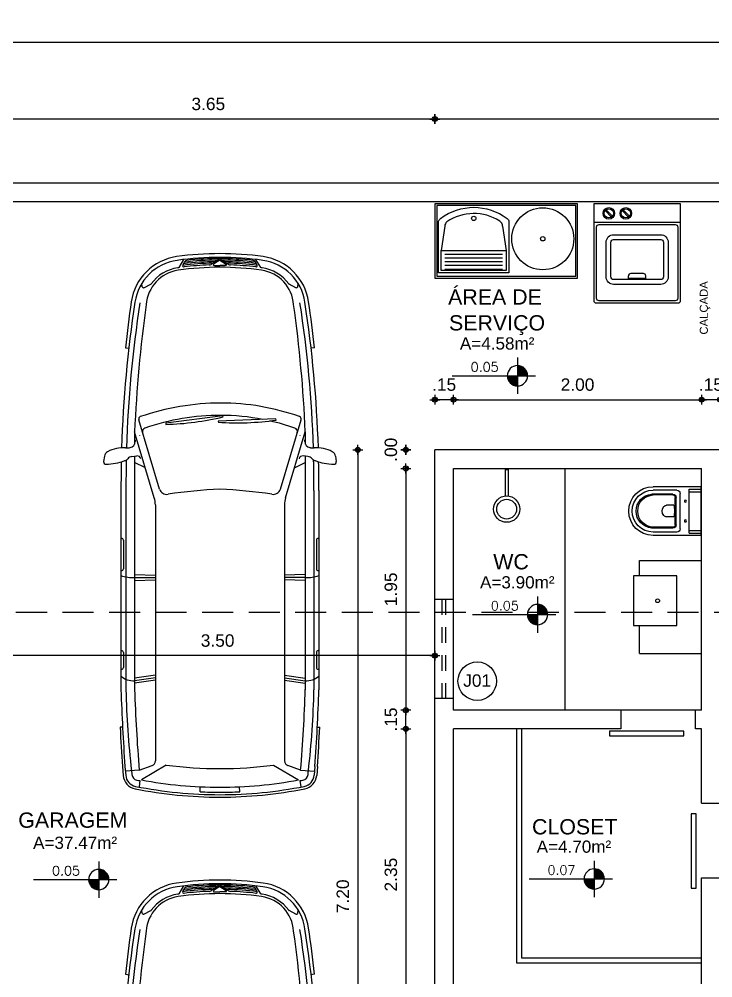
# Model space of a CAD drawing. Header units: millimetres. Extents: x 2426 to 2585, y 1215 to 1309.
# Drawn here: x 2432.3 to 2437.89, y 1278.56 to 1286.29 of the extents above; entities that cross this region are included whole.
import ezdxf

# ---------------------------------------------------------------- set-up
doc = ezdxf.new("R2010")
doc.units = ezdxf.units.MM
doc.linetypes.add('HIDDEN', pattern=[0.375, 0.25, -0.125])
doc.linetypes.add('HIDDEN2', pattern=[0.1875, 0.125, -0.0625])
for name, color, linetype in [('01', 1, 'Continuous'), ('02', 2, 'Continuous'), ('A-PEN-B', 5, 'Continuous'), ('A-PEN-C', 4, 'Continuous'), ('A-PEN-G', 3, 'Continuous'), ('A-PEN-M', 6, 'Continuous'), ('BANHO_COZINHA', 7, 'Continuous'), ('MOVEIS', 7, 'Continuous'), ('TEXTO2', 3, 'Continuous'), ('TXT_0', 7, 'Continuous')]:
    doc.layers.add(name, color=color, linetype=linetype)
doc.styles.add('ADITIVOCAD', font='ROMANS.shx')
doc.styles.add('CARIMBO_DADOS', font='arial.ttf', dxfattribs={"height": 0.1})
doc.styles.add('SANSSERIF', font='sas_____.pfb', dxfattribs={"height": 1})
doc.dimstyles.new('COTAS_EXTERNAS', dxfattribs={"dimtxt": 0.1, "dimasz": 0.01, "dimexe": 0, "dimexo": 0, "dimgap": 0.07, "dimtad": 1, "dimzin": 5, "dimdsep": 46, "dimtxsty": 'CARIMBO_DADOS', "dimblk1": 'CIRCULOS', "dimblk2": 'CIRCULOS', "dimsah": 1, "dimcen": 0, "dimse1": 1, "dimse2": 1, "dimclrd": 8, "dimclre": 8, "dimclrt": 230, "dimadec": 0, "dimazin": 0, "dimtfac": 100, "dimtix": 1, "dimtmove": 2, "dimatfit": 3, "dimldrblk": 'CIRCULOS', "dimfxl": 0, "dimtolj": 1, "dimtzin": 5, "dimarcsym": 0})

# ---------------------------------------------------------------- blocks, each defined once
blk = doc.blocks.new('Bacia02')
at = {"layer": '01'}
for p, q in [((-0.147, -0.093), (-0.147, 0)), ((0.147, -0.093), (0.147, 0)), ((-0.159, -0.1861), (-0.159, -0.365)), ((-0.134, -0.1611), (0.134, -0.1611)), ((-0.1285, -0.2161), (-0.1285, -0.3763)), ((-0.1225, -0.2161), (-0.1225, -0.365)), ((-0.1035, -0.1911), (0.1035, -0.1911)), ((-0.1035, -0.1971), (0.1035, -0.1971)), ((-0.044, -0.2082), (-0.044, -0.2629)), ((0.044, -0.2082), (0.044, -0.2629)), ((0.1225, -0.2161), (0.1225, -0.365)), ((0.1285, -0.2161), (0.1285, -0.3763)), ((0.159, -0.1861), (0.159, -0.365)), ((0.0441, -0.2475), (0.0428, -0.2475))]:
    blk.add_line(p, q, dxfattribs=at)
for centre in [(-0.075, -0.121), (0.075, -0.121)]:
    blk.add_circle(centre, 0.0075, dxfattribs=at)
for centre, radius, start, end in [((-0.134, -0.1861), 0.025, 90, 180), ((-0.1035, -0.2161), 0.025, 90, 180), ((-0.1035, -0.2161), 0.019, 90, 180), ((0.0061, -0.4472), 0.2442, 91.42642, 101.83306), ((-0.0061, -0.4472), 0.2442, 78.16694, 88.57358), ((0.1035, -0.2161), 0.025, 0, 90), ((0.1035, -0.2161), 0.019, 0, 90), ((0.134, -0.1861), 0.025, 0, 90), ((-0.017, -0.2629), 0.027, 180, 229.16778), ((0, -0.2433), 0.053, 229.16778, 310.83222), ((0.017, -0.2629), 0.027, 310.83222, 0), ((0, -0.365), 0.159, 180, 0), ((0, -0.365), 0.129, 185.04624, 354.95376), ((0, -0.3594), 0.1226, 182.60055, 357.39945)]:
    blk.add_arc(centre, radius, start, end, dxfattribs=at)
at = {"layer": '02'}
for p, q in [((-0.185, 0), (0.185, 0)), ((-0.185, 0), (-0.185, -0.365)), ((-0.1662, -0.093), (-0.1662, 0)), ((0.1662, -0.093), (0.1662, 0)), ((0.185, 0), (0.185, -0.365)), ((-0.1662, -0.093), (0.1662, -0.093))]:
    blk.add_line(p, q, dxfattribs=at)
blk.add_arc((0, -0.365), 0.185, 180, 0, dxfattribs=at)
blk = doc.blocks.new('Astra3')
for p, q in [((-0.2675, 0.9303), (-0.2245, 0.9372)), ((0.0086, 0.7974), (1.6168, 0.7974)), ((1.9177, 0.7846), (1.9187, 0.8046)), ((2.2357, 0.7855), (2.307, 0.7795)), ((-1.1401, 0.762), (-1.1366, 0.7287)), ((-0.3356, 0.7305), (-0.3373, 0.7226)), ((-0.2647, 0.7092), (-0.2691, 0.6699)), ((2.234, 0.7656), (2.3054, 0.7595)), ((2.2643, 0.6503), (2.2738, 0.7622)), ((-1.6337, 0.6267), (-1.66, 0.6292)), ((-0.002, 0.4872), (-0.5612, 0.6541)), ((-0.4642, 0.6877), (-0.3648, 0.6877)), ((0.0683, 0.5289), (-0.4642, 0.6877)), ((-0.2672, 0.6874), (1.6168, 0.6874)), ((-0.1734, 0.601), (-0.2174, 0.6877)), ((0.6873, 0.6877), (0.6921, 0.5205)), ((0.7114, 0.6877), (0.7114, 0.5205)), ((0.7355, 0.6877), (0.7307, 0.5205)), ((1.4986, 0.5205), (1.5232, 0.6877)), ((1.5188, 0.5205), (1.5434, 0.6877)), ((1.5391, 0.5205), (1.5636, 0.6877)), ((2.2233, 0.4321), (2.3428, 0.6333)), ((2.2643, 0.6503), (2.228, 0.5472)), ((2.3489, 0.6444), (2.3982, 0.6507)), ((-1.6256, 0.6123), (-1.653, 0.5574)), ((0.1255, 0.5205), (2.1903, 0.5205)), ((-1.7876, 0.3286), (-1.853, 0.2901)), ((-1.7876, -0.3286), (-1.853, -0.2901)), ((2.2233, -0.4321), (2.3428, -0.6333)), ((-0.002, -0.4872), (-0.5612, -0.6541)), ((0.0683, -0.5289), (-0.4642, -0.6877)), ((0.1255, -0.5205), (2.1903, -0.5205)), ((0.6873, -0.6877), (0.6921, -0.5205)), ((0.7114, -0.6877), (0.7114, -0.5205)), ((0.7355, -0.6877), (0.7307, -0.5205)), ((1.4986, -0.5205), (1.5232, -0.6877)), ((1.5188, -0.5205), (1.5434, -0.6877)), ((1.5391, -0.5205), (1.5636, -0.6877)), ((-1.6256, -0.6123), (-1.653, -0.5574)), ((-0.1734, -0.601), (-0.2174, -0.6877)), ((2.2643, -0.6503), (2.228, -0.5472)), ((-1.6337, -0.6267), (-1.66, -0.6292)), ((-0.4642, -0.6877), (-0.3648, -0.6877)), ((-0.2647, -0.7092), (-0.2691, -0.6699)), ((-0.2672, -0.6874), (1.6168, -0.6874)), ((2.2643, -0.6503), (2.2738, -0.7622)), ((2.3489, -0.6444), (2.3982, -0.6507)), ((-1.1401, -0.762), (-1.1366, -0.7287)), ((-0.3356, -0.7305), (-0.3373, -0.7226)), ((2.234, -0.7656), (2.3054, -0.7595)), ((0.0086, -0.7974), (1.6168, -0.7974)), ((1.9177, -0.7846), (1.9187, -0.8046)), ((2.2357, -0.7855), (2.307, -0.7795)), ((-0.2675, -0.9303), (-0.2245, -0.9372))]:
    blk.add_line(p, q)
at = {"color": 9}
for p, q in [((0.3962, 0.7924), (0.3962, 0.7974)), ((0.4112, 0.7774), (0.6401, 0.7774)), ((0.6551, 0.7924), (0.6551, 0.7974)), ((1.3006, 0.7924), (1.3006, 0.7974)), ((1.3156, 0.7774), (1.4356, 0.7774)), ((1.4506, 0.7924), (1.4506, 0.7974)), ((0.0086, 0.7574), (1.6168, 0.7574)), ((-0.5575, 0.452), (-0.567, 0.4516)), ((-0.567, 0.4516), (-0.5505, -0.0132)), ((-1.8076, 0.2994), (-1.8357, 0.2828)), ((2.4383, 0.1605), (2.3983, 0.1587)), ((-1.8601, 0.0003), (-1.8136, 0.0706)), ((-1.8481, 0.0003), (-1.8144, 0.0512)), ((-1.8052, 0.0485), (-1.8052, 0.0003)), ((-0.5838, 0.0256), (-0.5932, 0.0244)), ((-0.5932, 0.0244), (-0.5326, -0.4368)), ((-1.8601, -0.0003), (-1.8136, -0.0706)), ((-1.8481, -0.0003), (-1.8144, -0.0512)), ((-1.8052, -0.0485), (-1.8052, -0.0003)), ((-0.5505, -0.0132), (-0.541, -0.0129)), ((2.4383, -0.1605), (2.3983, -0.1587)), ((-1.8076, -0.2994), (-1.8357, -0.2828)), ((-0.5326, -0.4368), (-0.5232, -0.4355)), ((0.0086, -0.7574), (1.6168, -0.7574)), ((0.3962, -0.7924), (0.3962, -0.7974)), ((0.4112, -0.7774), (0.6401, -0.7774)), ((0.6551, -0.7924), (0.6551, -0.7974)), ((1.3006, -0.7924), (1.3006, -0.7974)), ((1.3156, -0.7774), (1.4356, -0.7774)), ((1.4506, -0.7924), (1.4506, -0.7974))]:
    blk.add_line(p, q, dxfattribs=at)
for centre, radius, start, end in [((-0.2595, 0.8809), 0.05, 99.21009, 151.22655), ((-0.2213, 0.9175), 0.02, 357.69126, 99.21009), ((-0.0795, 0.7821), 0.2554, 151.22655, 184.99416), ((-0.6929, 0.9365), 0.4919, 339.87798, 357.69126), ((-0.0361, -8.8626), 9.66, 91.77073, 98.76148), ((0.0086, -12.0032), 12.8006, 90, 91.03052), ((0.4079, 0.699), 0.3037, 357.88131, 18.9108), ((1.3885, 0.6959), 0.1552, 356.98734, 40.85519), ((1.0184, -16.8359), 17.6434, 86.04929, 88.05621), ((1.0184, -16.8359), 17.6634, 86.04929, 87.0782), ((2.2969, 0.6599), 0.12, 11.2743, 85.13304), ((-1.4498, 0.2889), 0.43, 98.29586, 171.96936), ((0.0467, -9.9744), 10.8018, 96.3074, 98.29586), ((-0.3862, 0.7329), 0.05, 271.6727, 348.10834), ((-0.4335, 0.7511), 0.1, 348.10834, 4.99416), ((-0.215, 0.7036), 0.05, 128.17268, 173.57994), ((-0.2713, 0.7753), 0.0411, 308.17268, 348.7801), ((0.3618, -20.9112), 21.7077, 84.87879, 84.95798), ((2.2952, 0.66), 0.05, 10.53829, 85.13304), ((2.2969, 0.6599), 0.1, 11.2743, 85.13304), ((-1.4498, 0.2889), 0.4, 98.29586, 171.96936), ((-1.6346, 0.6168), 0.01, 333.52505, 84.65772), ((1.1984, 0.0059), 1.8941, 160.39008, 180.01379), ((-0.5669, 0.6349), 0.02, 73.38811, 160.39008), ((-0.4647, 0.594), 0.03, 73.38811, 160.5282), ((0.2453, -20.8925), 21.5846, 91.6727, 91.71269), ((-0.2393, 0.6665), 0.03, 173.57994, 258.01363), ((1.2507, -11.3934), 12.0862, 85.18943, 88.27989), ((-1.0133, 0), 3.4153, 0, 10.68669), ((-1.0133, 0.0445), 3.4153, 10.11523, 10.53829), ((-1.0133, 0), 3.4753, 0, 11.2743), ((-1.0133, 0), 3.4953, 0, 11.2743), ((-1.4693, 0.2939), 0.32, 125.71071, 171.90629), ((-1.6619, 0.5619), 0.01, 305.71071, 333.52505), ((1.1984, 0.0059), 1.7941, 160.5282, 167.22), ((2.1903, 0.5605), 0.04, 270, 340.59914), ((-0.0192, 0.4297), 0.06, 348.90491, 73.38811), ((0.1255, 0.7205), 0.2, 253.38811, 270), ((3.6428, -0.1351), 3.6453, 171.27025, 177.87638), ((-1.0133, 0), 3.2653, 0, 7.60432), ((0.5952, 0.0003), 2.4953, 171.96936, 180.0078), ((0.5952, 0.0003), 2.4653, 171.96936, 180.0078), ((0.5952, 0.0003), 2.4053, 171.90629, 172.15702), ((1.1984, 0.0059), 1.7941, 169.09502, 180.01379), ((0.5952, -0.0003), 2.4953, 179.9922, 188.03064), ((0.5952, -0.0003), 2.4653, 179.9922, 188.03064), ((1.3384, 0.0179), 2.0341, 180.32469, 198.9193), ((1.1997, -0.0056), 1.7953, 179.63164, 199.4683), ((-1.0133, 0), 3.2653, 352.39568, 0), ((-1.0133, 0), 3.4153, 349.31331, 0), ((-1.0133, 0), 3.4753, 348.7257, 0), ((-1.0133, 0), 3.4953, 348.7257, 0), ((3.6428, 0.1351), 3.6453, 182.12362, 188.72975), ((-1.4498, -0.2889), 0.43, 188.03064, 261.70414), ((-1.4498, -0.2889), 0.4, 188.03064, 261.70414), ((0.5952, -0.0003), 2.4053, 187.84298, 188.09371), ((-1.4693, -0.2939), 0.32, 188.09371, 234.28929), ((-0.0192, -0.4297), 0.06, 286.61189, 11.09509), ((0.1255, -0.7205), 0.2, 90, 106.61189), ((2.1903, -0.5605), 0.04, 19.40086, 90), ((-1.6619, -0.5619), 0.01, 26.47495, 54.28929), ((-1.6346, -0.6168), 0.01, 275.34228, 26.47495), ((-0.4647, -0.594), 0.03, 199.4718, 286.61189), ((-0.0361, 8.8626), 9.66, 261.23852, 268.22927), ((-0.5669, -0.6349), 0.02, 199.60992, 286.61189), ((0.2453, 20.8925), 21.5846, 268.28731, 268.3273), ((-0.3862, -0.7329), 0.05, 11.89166, 88.3273), ((-0.2393, -0.6665), 0.03, 101.98637, 186.42006), ((0.4079, -0.699), 0.3037, 341.0892, 2.11869), ((1.3885, -0.6959), 0.1552, 319.14481, 3.01266), ((1.2507, 11.3934), 12.0862, 271.72011, 274.81057), ((2.2952, -0.66), 0.05, 274.86696, 349.46171), ((2.2969, -0.6599), 0.1, 274.86696, 348.7257), ((2.2969, -0.6599), 0.12, 274.86696, 348.7257), ((-1.0133, -0.0445), 3.4153, 349.46171, 349.88477), ((0.0467, 9.9744), 10.8018, 261.70414, 263.6926), ((-0.4335, -0.7511), 0.1, 355.00584, 11.89166), ((-0.0795, -0.7821), 0.2554, 175.00584, 208.77345), ((-0.215, -0.7036), 0.05, 186.42006, 231.82732), ((-0.2713, -0.7753), 0.0411, 11.2199, 51.82732), ((-0.6929, -0.9365), 0.4919, 2.30874, 20.12202), ((1.0184, 16.8359), 17.6434, 271.94379, 273.95071), ((0.3618, 20.9112), 21.7077, 275.04202, 275.12121), ((0.0086, 12.0032), 12.8006, 268.96948, 270), ((1.0184, 16.8359), 17.6634, 272.9218, 273.95071), ((-0.2595, -0.8809), 0.05, 208.77345, 260.78991), ((-0.2213, -0.9175), 0.02, 260.78991, 2.30874)]:
    blk.add_arc(centre, radius, start, end)
for centre, radius, start, end in [((0.4112, 0.7924), 0.015, 180, 270), ((0.6401, 0.7924), 0.015, 270, 0), ((1.3156, 0.7924), 0.015, 180, 270), ((1.4356, 0.7924), 0.015, 270, 0), ((-0.0361, -8.8633), 9.6207, 91.77157, 98.76564), ((0.0086, -12.0032), 12.7606, 90, 91.09598), ((1.4821, -5.9736), 6.7323, 83.28249, 88.8635), ((-0.0093, -9.8528), 10.5504, 92.47101, 98.0602), ((0.1756, -23.3786), 24.0336, 91.44683, 91.45029), ((-1.4693, 0.2939), 0.3, 93.68937, 171.90629), ((-2.7888, 0.1401), 2.253, 356.10764, 7.9577), ((0.5952, 0.0003), 2.3853, 171.90629, 180.0078), ((0.5952, 0.0003), 2.4553, 173.74716, 180.00001), ((0.5952, 0.0003), 2.4433, 173.30066, 179.57266), ((-1.8256, 0.2656), 0.02, 120.47664, 173.74716), ((0.5952, 0.0003), 2.4313, 173.0859, 179.13608), ((0.5952, 0.0003), 2.4193, 172.87714, 178.68983), ((0.5952, 0.0003), 2.4053, 173.09438, 177.95563), ((-1.8026, 0.2907), 0.01, 353.09438, 120.47664), ((-1.0133, 0), 3.4553, 0, 2.66282), ((-1.8385, 0.0872), 0.03, 326.35995, 357.95563), ((-1.8102, 0.0485), 0.005, 0, 146.48631), ((-2.7753, -0.4969), 2.253, 1.55981, 13.40987), ((-1.0133, 0), 3.4553, 357.33718, 0), ((0.5952, -0.0003), 2.4553, 179.99999, 186.25284), ((0.5952, -0.0003), 2.4433, 180.42734, 186.69934), ((0.5952, -0.0003), 2.4313, 180.86392, 186.9141), ((0.5952, -0.0003), 2.4193, 181.31017, 187.12286), ((-1.8102, -0.0485), 0.005, 213.51369, 0), ((-1.8385, -0.0872), 0.03, 2.04437, 33.64005), ((0.5952, -0.0003), 2.3853, 179.9922, 188.09371), ((0.5952, -0.0003), 2.4053, 182.04437, 186.90562), ((-1.8256, -0.2656), 0.02, 186.25284, 239.52336), ((-1.8026, -0.2907), 0.01, 239.52336, 6.90562), ((-1.4693, -0.2939), 0.3, 188.09371, 266.31063), ((-0.0093, 9.8528), 10.5504, 261.9398, 267.52899), ((-0.0361, 8.8633), 9.6207, 261.23436, 268.22843), ((0.1756, 23.3786), 24.0336, 268.54971, 268.55317), ((0.0086, 12.0032), 12.7606, 268.90402, 270), ((1.4821, 5.9736), 6.7323, 271.1365, 276.71751), ((0.4112, -0.7924), 0.015, 90, 180), ((0.6401, -0.7924), 0.015, 0, 90), ((1.3156, -0.7924), 0.015, 90, 180), ((1.4356, -0.7924), 0.015, 0, 90)]:
    blk.add_arc(centre, radius, start, end, dxfattribs=at)
blk = doc.blocks.new('CIRCULOS')
at = {"layer": 'A-PEN-M'}
for p, q in [((-4, 0), (4, 0)), ((0, 4), (0, -4))]:
    blk.add_line(p, q, dxfattribs=at)
for radius in [2, 1]:
    blk.add_circle((0, 0), radius, dxfattribs=at)
blk = doc.blocks.new('*D148')
at = {"layer": 'A-PEN-B', "color": 8, "lineweight": -2, "transparency": 16777216}
blk.add_line((2435.8116, 1283.2239), (2437.7916, 1283.2239), dxfattribs=at)
at = {"layer": 'Defpoints', "color": 0, "transparency": 16777216}
for p in [(2437.8016, 1283.2239), (2435.8016, 1282.656), (2437.8016, 1282.656)]:
    blk.add_point(p, dxfattribs=at)
at = {"layer": 'A-PEN-B', "color": 8, "lineweight": -2, "transparency": 16777216, "xscale": 0.01, "yscale": 0.01, "zscale": 0.01, "rotation": 180}
blk.add_blockref('CIRCULOS', (2435.8016, 1283.2239), dxfattribs=at)
at = {"layer": 'A-PEN-B', "color": 8, "lineweight": -2, "transparency": 16777216, "xscale": 0.01, "yscale": 0.01, "zscale": 0.01}
blk.add_blockref('CIRCULOS', (2437.8016, 1283.2239), dxfattribs=at)
at = {"layer": 'A-PEN-B', "color": 230, "transparency": 16777216, "insert": (2436.8016, 1283.345), "char_height": 0.1, "attachment_point": 5, "style": 'CARIMBO_DADOS'}
blk.add_mtext('\\A1;2.00', dxfattribs=at)
blk = doc.blocks.new('*D149')
at = {"layer": 'A-PEN-B', "color": 8, "lineweight": -2, "transparency": 16777216}
blk.add_line((2435.4191, 1282.66), (2435.4191, 1280.73), dxfattribs=at)
at = {"layer": 'Defpoints', "color": 0, "transparency": 16777216}
for p in [(2435.8016, 1282.67), (2435.4191, 1280.72), (2435.8016, 1280.72)]:
    blk.add_point(p, dxfattribs=at)
at = {"layer": 'A-PEN-B', "color": 8, "lineweight": -2, "transparency": 16777216, "xscale": 0.01, "yscale": 0.01, "zscale": 0.01}
for p, rotation in [((2435.4191, 1282.67), 90), ((2435.4191, 1280.72), 270)]:
    blk.add_blockref('CIRCULOS', p, dxfattribs=dict(at, rotation=rotation))
at = {"layer": 'A-PEN-B', "color": 230, "transparency": 16777216, "insert": (2435.298, 1281.695), "char_height": 0.1, "attachment_point": 5, "rotation": 90, "style": 'CARIMBO_DADOS'}
blk.add_mtext('\\A1;1.95', dxfattribs=at)
blk = doc.blocks.new('*D235')
at = {"layer": 'A-PEN-B', "color": 8, "lineweight": -2, "transparency": 16777216}
blk.add_line((2435.4189, 1280.56), (2435.4189, 1278.23), dxfattribs=at)
at = {"layer": 'Defpoints', "color": 0, "transparency": 16777216}
for p in [(2437.7516, 1280.57), (2435.4189, 1278.22), (2435.8016, 1278.22)]:
    blk.add_point(p, dxfattribs=at)
at = {"layer": 'A-PEN-B', "color": 8, "lineweight": -2, "transparency": 16777216, "xscale": 0.01, "yscale": 0.01, "zscale": 0.01}
for p, rotation in [((2435.4189, 1280.57), 90), ((2435.4189, 1278.22), 270)]:
    blk.add_blockref('CIRCULOS', p, dxfattribs=dict(at, rotation=rotation))
at = {"layer": 'A-PEN-B', "color": 230, "transparency": 16777216, "insert": (2435.2979, 1279.395), "char_height": 0.1, "attachment_point": 5, "rotation": 90, "style": 'CARIMBO_DADOS'}
blk.add_mtext('\\A1;2.35', dxfattribs=at)
blk = doc.blocks.new('*D236')
at = {"layer": 'A-PEN-B', "color": 8, "lineweight": -2, "transparency": 16777216}
blk.add_line((2438.2272, 1282.66), (2438.2272, 1279.38), dxfattribs=at)
at = {"layer": 'Defpoints', "color": 0, "transparency": 16777216}
for p in [(2437.9516, 1282.67), (2437.8016, 1279.37), (2438.2272, 1279.37)]:
    blk.add_point(p, dxfattribs=at)
at = {"layer": 'A-PEN-B', "color": 8, "lineweight": -2, "transparency": 16777216, "xscale": 0.01, "yscale": 0.01, "zscale": 0.01}
for p, rotation in [((2438.2272, 1282.67), 90), ((2438.2272, 1279.37), 270)]:
    blk.add_blockref('CIRCULOS', p, dxfattribs=dict(at, rotation=rotation))
at = {"layer": 'A-PEN-B', "color": 230, "transparency": 16777216, "insert": (2438.1061, 1281.02), "char_height": 0.1, "attachment_point": 5, "rotation": 90, "style": 'CARIMBO_DADOS'}
blk.add_mtext('\\A1;3.30', dxfattribs=at)
blk = doc.blocks.new('*D240')
at = {"layer": 'A-PEN-B', "color": 8, "lineweight": -2, "transparency": 16777216}
blk.add_line((2461.9916, 1286.1051), (2432.0116, 1286.1051), dxfattribs=at)
at = {"layer": 'Defpoints', "color": 0, "transparency": 16777216}
for p in [(2432.0016, 1286.1051), (2432.0016, 1284.97), (2462.0016, 1284.97)]:
    blk.add_point(p, dxfattribs=at)
at = {"layer": 'A-PEN-B', "color": 8, "lineweight": -2, "transparency": 16777216, "xscale": 0.01, "yscale": 0.01, "zscale": 0.01, "rotation": 180}
blk.add_blockref('CIRCULOS', (2432.0016, 1286.1051), dxfattribs=at)
at = {"layer": 'A-PEN-B', "color": 8, "lineweight": -2, "transparency": 16777216, "xscale": 0.01, "yscale": 0.01, "zscale": 0.01}
blk.add_blockref('CIRCULOS', (2462.0016, 1286.1051), dxfattribs=at)
at = {"layer": 'A-PEN-B', "color": 230, "transparency": 16777216, "insert": (2447.0016, 1286.2262), "char_height": 0.1, "attachment_point": 5, "style": 'CARIMBO_DADOS'}
blk.add_mtext('\\A1;30.00', dxfattribs=at)
blk = doc.blocks.new('*D242')
at = {"layer": 'A-PEN-B', "color": 8, "lineweight": -2, "transparency": 16777216}
blk.add_line((2435.6416, 1281.1604), (2432.1616, 1281.1604), dxfattribs=at)
at = {"layer": 'Defpoints', "color": 0, "transparency": 16777216}
for p in [(2432.1516, 1281.1604), (2432.1516, 1280.8062), (2435.6516, 1280.8062)]:
    blk.add_point(p, dxfattribs=at)
at = {"layer": 'A-PEN-B', "color": 8, "lineweight": -2, "transparency": 16777216, "xscale": 0.01, "yscale": 0.01, "zscale": 0.01, "rotation": 180}
blk.add_blockref('CIRCULOS', (2432.1516, 1281.1604), dxfattribs=at)
at = {"layer": 'A-PEN-B', "color": 8, "lineweight": -2, "transparency": 16777216, "xscale": 0.01, "yscale": 0.01, "zscale": 0.01}
blk.add_blockref('CIRCULOS', (2435.6516, 1281.1604), dxfattribs=at)
at = {"layer": 'A-PEN-B', "color": 230, "transparency": 16777216, "insert": (2433.9016, 1281.2815), "char_height": 0.1, "attachment_point": 5, "style": 'CARIMBO_DADOS'}
blk.add_mtext('\\A1;3.50', dxfattribs=at)
blk = doc.blocks.new('Chuveiro02')
at = {"layer": '01'}
for p, q in [((-0.0125, 0), (0.0125, 0)), ((-0.0125, 0), (-0.0125, -0.2008)), ((0.0125, 0), (0.0125, -0.2008))]:
    blk.add_line(p, q, dxfattribs=at)
for radius in [0.1, 0.075]:
    blk.add_circle((0, -0.3), radius, dxfattribs=at)
blk = doc.blocks.new('TANQUE2')
at = {"layer": 'BANHO_COZINHA'}
for p, q in [((-0.4942, -0.1816), (-0.5242, -0.3766)), ((-0.0288, -0.1816), (0.0012, -0.3766)), ((-0.5242, -0.3766), (0.0012, -0.3766)), ((-0.4929, -0.4066), (-0.0288, -0.4066)), ((-0.4929, -0.4366), (-0.0288, -0.4366)), ((-0.4929, -0.4666), (-0.0288, -0.4666)), ((-0.4929, -0.4966), (-0.0288, -0.4966)), ((-0.4929, -0.5266), (-0.0288, -0.5266))]:
    blk.add_line(p, q, dxfattribs=at)
for points in [[(-0.575, -0.6), (0.575, -0.6), (0.575, 0), (-0.575, 0)], [(0.56, -0.015), (-0.56, -0.015), (-0.56, -0.585), (0.56, -0.585)]]:
    blk.add_lwpolyline(points, close=True, dxfattribs=at)
blk.add_lwpolyline([(-0.5442, -0.1411, -0.153737), (-0.5291, -0.1198, -0.338906), (0.0073, -0.1198, -0.256007), (0.0212, -0.1451), (0.0212, -0.5571), (-0.5442, -0.5571)], format="xyb", close=True, dxfattribs=at)
blk.add_lwpolyline([(0.0012, -0.3766), (0.0012, -0.5371), (-0.5242, -0.5371), (-0.5242, -0.3766, -0.125189)], format="xyb", dxfattribs=at)
for centre, radius in [((0.295, -0.2826), 0.25), ((-0.2609, -0.1183), 0.0177), ((0.295, -0.2826), 0.0177)]:
    blk.add_circle(centre, radius, dxfattribs=at)
for centre, radius, start, end in [((-0.4442, -0.1816), 0.05, 132.73834, 180), ((-0.2609, -0.4701), 0.3911, 57.74582, 123.74994), ((-0.0788, -0.1816), 0.05, 0, 57.74582)]:
    blk.add_arc(centre, radius, start, end, dxfattribs=at)
blk = doc.blocks.new('MAQ_LAV')
at = {"layer": 'MOVEIS'}
for p, q in [((0.7, 0), (0, 0)), ((0, 0), (0, -0.78)), ((0.7, -0.78), (0.7, 0)), ((0.1441, -0.107), (0.0923, -0.0552)), ((0.1512, -0.1), (0.0994, -0.0481)), ((0.2813, -0.107), (0.2294, -0.0552)), ((0.2884, -0.1), (0.2365, -0.0481)), ((0.7, -0.15), (0, -0.15)), ((0.02, -0.19), (0.02, -0.76)), ((0.66, -0.17), (0.04, -0.17)), ((0.68, -0.76), (0.68, -0.19)), ((0.28, -0.6026), (0.28, -0.5826)), ((0.42, -0.6026), (0.28, -0.6026)), ((0.4, -0.5626), (0.3, -0.5626)), ((0.42, -0.6026), (0.42, -0.5826)), ((0.02, -0.8), (0.68, -0.8)), ((0.04, -0.78), (0.66, -0.78))]:
    blk.add_line(p, q, dxfattribs=at)
for points in [[(0.16, -0.65, -0.414214), (0.1, -0.59), (0.1, -0.31, -0.414214), (0.16, -0.25), (0.54, -0.25, -0.414214), (0.6, -0.31), (0.6, -0.59, -0.414214), (0.54, -0.65)], [(0.16, -0.6115, -0.414214), (0.1385, -0.59), (0.1385, -0.31, -0.414214), (0.16, -0.2885), (0.54, -0.2885, -0.414214), (0.5615, -0.31), (0.5615, -0.59, -0.414214), (0.54, -0.6115)]]:
    blk.add_lwpolyline(points, format="xyb", close=True, dxfattribs=at)
for centre, radius in [((0.1217, -0.0776), 0.0468), ((0.1217, -0.0776), 0.037), ((0.2589, -0.0776), 0.0468), ((0.2589, -0.0776), 0.037)]:
    blk.add_circle(centre, radius, dxfattribs=at)
for centre, start, end in [((0.04, -0.19), 90, 180), ((0.66, -0.19), 0, 90), ((0.3, -0.5826), 90, 180), ((0.4, -0.5826), 360, 90), ((0.04, -0.76), 180, 270), ((0.66, -0.76), 270, 0), ((0.02, -0.78), 180, 270), ((0.68, -0.78), 270, 0)]:
    blk.add_arc(centre, 0.02, start, end, dxfattribs=at)
blk = doc.blocks.new('*D263')
at = {"layer": 'A-PEN-M', "color": 8, "lineweight": -2, "ltscale": 0.25, "transparency": 16777216}
blk.add_line((2452.4916, 1285.4868), (2435.6616, 1285.4868), dxfattribs=at)
at = {"layer": 'Defpoints', "color": 0, "ltscale": 0.25, "transparency": 16777216}
for p in [(2435.6516, 1285.4868), (2435.6516, 1282.82), (2452.5016, 1282.82)]:
    blk.add_point(p, dxfattribs=at)
at = {"layer": 'A-PEN-M', "color": 8, "lineweight": -2, "ltscale": 0.25, "transparency": 16777216, "xscale": 0.01, "yscale": 0.01, "zscale": 0.01, "rotation": 180}
blk.add_blockref('CIRCULOS', (2435.6516, 1285.4868), dxfattribs=at)
at = {"layer": 'A-PEN-M', "color": 8, "lineweight": -2, "ltscale": 0.25, "transparency": 16777216, "xscale": 0.01, "yscale": 0.01, "zscale": 0.01}
blk.add_blockref('CIRCULOS', (2452.5016, 1285.4868), dxfattribs=at)
at = {"layer": 'A-PEN-M', "color": 230, "ltscale": 0.25, "transparency": 16777216, "insert": (2444.0766, 1285.6078), "char_height": 0.1, "attachment_point": 5, "style": 'CARIMBO_DADOS'}
blk.add_mtext('\\A1;16.85', dxfattribs=at)
blk = doc.blocks.new('*D167')
at = {"layer": 'A-PEN-M', "color": 8, "lineweight": -2, "ltscale": 0.25, "transparency": 16777216}
blk.add_line((2435.6416, 1285.4868), (2432.0116, 1285.4868), dxfattribs=at)
at = {"layer": 'Defpoints', "color": 0, "ltscale": 0.25, "transparency": 16777216}
for p in [(2432.0016, 1285.4868), (2432.0016, 1284.97), (2435.6516, 1282.82)]:
    blk.add_point(p, dxfattribs=at)
at = {"layer": 'A-PEN-M', "color": 8, "lineweight": -2, "ltscale": 0.25, "transparency": 16777216, "xscale": 0.01, "yscale": 0.01, "zscale": 0.01, "rotation": 180}
blk.add_blockref('CIRCULOS', (2432.0016, 1285.4868), dxfattribs=at)
at = {"layer": 'A-PEN-M', "color": 8, "lineweight": -2, "ltscale": 0.25, "transparency": 16777216, "xscale": 0.01, "yscale": 0.01, "zscale": 0.01}
blk.add_blockref('CIRCULOS', (2435.6516, 1285.4868), dxfattribs=at)
at = {"layer": 'A-PEN-M', "color": 230, "ltscale": 0.25, "transparency": 16777216, "insert": (2433.8266, 1285.6079), "char_height": 0.1, "attachment_point": 5, "style": 'CARIMBO_DADOS'}
blk.add_mtext('\\A1;3.65', dxfattribs=at)
blk = doc.blocks.new('*D168')
at = {"layer": 'A-PEN-M', "color": 8, "lineweight": -2, "ltscale": 0.25, "transparency": 16777216}
for p, q in [((2437.7916, 1283.2239), (2437.7816, 1283.2239)), ((2437.9516, 1283.2239), (2437.8016, 1283.2239)), ((2437.9616, 1283.2239), (2437.9716, 1283.2239))]:
    blk.add_line(p, q, dxfattribs=at)
at = {"layer": 'Defpoints', "color": 0, "ltscale": 0.25, "transparency": 16777216}
for p in [(2437.8016, 1283.2239), (2437.8016, 1282.656), (2437.9516, 1282.656)]:
    blk.add_point(p, dxfattribs=at)
at = {"layer": 'A-PEN-M', "color": 8, "lineweight": -2, "ltscale": 0.25, "transparency": 16777216, "xscale": 0.01, "yscale": 0.01, "zscale": 0.01}
blk.add_blockref('CIRCULOS', (2437.8016, 1283.2239), dxfattribs=at)
at = {"layer": 'A-PEN-M', "color": 8, "lineweight": -2, "ltscale": 0.25, "transparency": 16777216, "xscale": 0.01, "yscale": 0.01, "zscale": 0.01, "rotation": 180}
blk.add_blockref('CIRCULOS', (2437.9516, 1283.2239), dxfattribs=at)
at = {"layer": 'A-PEN-M', "color": 230, "ltscale": 0.25, "transparency": 16777216, "insert": (2437.8766, 1283.345), "char_height": 0.1, "attachment_point": 5, "style": 'CARIMBO_DADOS'}
blk.add_mtext('\\A1;.15', dxfattribs=at)
blk = doc.blocks.new('Adc_nivelpl')
h = blk.add_hatch()
h.set_pattern_fill('_U', color=256, scale=0.005, angle=45, style=0, double=1)
h.set_pattern_definition([(45, (-5.8772514, -3.5161936), (-0.003535534, 0.003535534), []), (135, (-5.8772514, -3.5161936), (-0.003535534, -0.003535534), [])])
h.paths.add_polyline_path([(0.195, -0.087, 0.414214), (0.087, -0.195), (0.195, -0.195)])
h.paths.add_polyline_path([(0.195, -0.195), (0.195, -0.304, 0.414214), (0.304, -0.195)])
for p, q in [((0.195, 0), (0.195, -0.391)), ((0.896, -0.195), (0, -0.195))]:
    blk.add_line(p, q)
blk.add_circle((0.195, -0.195), 0.109)
at = {"flags": 8}
blk.add_attdef('NIVEL', (0.364, -0.15), '', height=0.1, dxfattribs=at)
blk = doc.blocks.new('*D162')
at = {"layer": 'A-PEN-M', "color": 8, "lineweight": -2, "ltscale": 0.25, "transparency": 16777216}
for p, q in [((2435.6416, 1283.2239), (2435.6316, 1283.2239)), ((2435.8016, 1283.2239), (2435.6516, 1283.2239)), ((2435.8116, 1283.2239), (2435.8216, 1283.2239))]:
    blk.add_line(p, q, dxfattribs=at)
at = {"layer": 'Defpoints', "color": 0, "ltscale": 0.25, "transparency": 16777216}
for p in [(2435.6516, 1283.2239), (2435.6516, 1282.656), (2435.8016, 1282.656)]:
    blk.add_point(p, dxfattribs=at)
at = {"layer": 'A-PEN-M', "color": 8, "lineweight": -2, "ltscale": 0.25, "transparency": 16777216, "xscale": 0.01, "yscale": 0.01, "zscale": 0.01}
blk.add_blockref('CIRCULOS', (2435.6516, 1283.2239), dxfattribs=at)
at = {"layer": 'A-PEN-M', "color": 8, "lineweight": -2, "ltscale": 0.25, "transparency": 16777216, "xscale": 0.01, "yscale": 0.01, "zscale": 0.01, "rotation": 180}
blk.add_blockref('CIRCULOS', (2435.8016, 1283.2239), dxfattribs=at)
at = {"layer": 'A-PEN-M', "color": 230, "ltscale": 0.25, "transparency": 16777216, "insert": (2435.7266, 1283.345), "char_height": 0.1, "attachment_point": 5, "style": 'CARIMBO_DADOS'}
blk.add_mtext('\\A1;.15', dxfattribs=at)
blk = doc.blocks.new('*D251')
at = {"layer": 'A-PEN-M', "color": 8, "linetype": 'HIDDEN2', "lineweight": -2, "ltscale": 0.25, "transparency": 16777216}
for p, q in [((2438.2272, 1279.38), (2438.2272, 1279.39)), ((2438.2272, 1279.22), (2438.2272, 1279.37)), ((2438.2272, 1279.21), (2438.2272, 1279.2))]:
    blk.add_line(p, q, dxfattribs=at)
at = {"layer": 'Defpoints', "color": 0, "linetype": 'HIDDEN2', "ltscale": 0.25, "transparency": 16777216}
for p in [(2437.8016, 1279.37), (2438.2272, 1279.37), (2437.9516, 1279.22)]:
    blk.add_point(p, dxfattribs=at)
at = {"layer": 'A-PEN-M', "color": 8, "linetype": 'HIDDEN2', "lineweight": -2, "ltscale": 0.25, "transparency": 16777216, "xscale": 0.01, "yscale": 0.01, "zscale": 0.01}
for p, rotation in [((2438.2272, 1279.37), 270), ((2438.2272, 1279.22), 90)]:
    blk.add_blockref('CIRCULOS', p, dxfattribs=dict(at, rotation=rotation))
at = {"layer": 'A-PEN-M', "color": 230, "linetype": 'HIDDEN2', "ltscale": 0.25, "transparency": 16777216, "insert": (2438.1061, 1279.295), "char_height": 0.1, "attachment_point": 5, "rotation": 90, "style": 'CARIMBO_DADOS'}
blk.add_mtext('\\A1;.15', dxfattribs=at)
blk = doc.blocks.new('*D259')
at = {"layer": 'A-PEN-M', "color": 8, "lineweight": -2, "ltscale": 0.25, "transparency": 16777216}
blk.add_line((2435.0319, 1282.81), (2435.0319, 1275.63), dxfattribs=at)
at = {"layer": 'Defpoints', "color": 0, "ltscale": 0.25, "transparency": 16777216}
for p in [(2435.6516, 1282.82), (2435.0319, 1275.62), (2435.6516, 1275.62)]:
    blk.add_point(p, dxfattribs=at)
at = {"layer": 'A-PEN-M', "color": 8, "lineweight": -2, "ltscale": 0.25, "transparency": 16777216, "xscale": 0.01, "yscale": 0.01, "zscale": 0.01}
for p, rotation in [((2435.0319, 1282.82), 90), ((2435.0319, 1275.62), 270)]:
    blk.add_blockref('CIRCULOS', p, dxfattribs=dict(at, rotation=rotation))
at = {"layer": 'A-PEN-M', "color": 230, "ltscale": 0.25, "transparency": 16777216, "insert": (2434.9109, 1279.22), "char_height": 0.1, "attachment_point": 5, "rotation": 90, "style": 'CARIMBO_DADOS'}
blk.add_mtext('\\A1;7.20', dxfattribs=at)
blk = doc.blocks.new('*D212')
at = {"layer": 'A-PEN-B', "color": 8, "lineweight": -2, "ltscale": 0.25, "transparency": 16777216}
for p, q in [((2435.4191, 1280.73), (2435.4191, 1280.74)), ((2435.4191, 1280.57), (2435.4191, 1280.72)), ((2435.4191, 1280.56), (2435.4191, 1280.55))]:
    blk.add_line(p, q, dxfattribs=at)
at = {"layer": 'Defpoints', "color": 0, "ltscale": 0.25, "transparency": 16777216}
for p in [(2435.4191, 1280.72), (2435.8016, 1280.72), (2435.8016, 1280.57)]:
    blk.add_point(p, dxfattribs=at)
at = {"layer": 'A-PEN-B', "color": 8, "lineweight": -2, "ltscale": 0.25, "transparency": 16777216, "xscale": 0.01, "yscale": 0.01, "zscale": 0.01}
for p, rotation in [((2435.4191, 1280.72), 270), ((2435.4191, 1280.57), 90)]:
    blk.add_blockref('CIRCULOS', p, dxfattribs=dict(at, rotation=rotation))
at = {"layer": 'A-PEN-B', "color": 230, "ltscale": 0.25, "transparency": 16777216, "insert": (2435.298, 1280.645), "char_height": 0.1, "attachment_point": 5, "rotation": 90, "style": 'CARIMBO_DADOS'}
blk.add_mtext('\\A1;.15', dxfattribs=at)
blk = doc.blocks.new('*D213')
at = {"layer": 'A-PEN-B', "color": 8, "lineweight": -2, "ltscale": 0.25, "transparency": 16777216}
for p, q in [((2435.4191, 1282.83), (2435.4191, 1282.84)), ((2435.4191, 1282.81), (2435.4191, 1282.8))]:
    blk.add_line(p, q, dxfattribs=at)
at = {"layer": 'Defpoints', "color": 0, "ltscale": 0.25, "transparency": 16777216}
for p in [(2435.4191, 1282.82), (2435.6516, 1282.82), (2435.6516, 1282.82)]:
    blk.add_point(p, dxfattribs=at)
at = {"layer": 'A-PEN-B', "color": 8, "lineweight": -2, "ltscale": 0.25, "transparency": 16777216, "xscale": 0.01, "yscale": 0.01, "zscale": 0.01}
for rotation in [270, 90]:
    blk.add_blockref('CIRCULOS', (2435.4191, 1282.82), dxfattribs=dict(at, rotation=rotation))
at = {"layer": 'A-PEN-B', "color": 230, "ltscale": 0.25, "transparency": 16777216, "insert": (2435.298, 1282.82), "char_height": 0.1, "attachment_point": 5, "rotation": 90, "style": 'CARIMBO_DADOS'}
blk.add_mtext('\\A1;.00', dxfattribs=at)

msp = doc.modelspace()

# ---------------------------------------------------------------- linework, layer by layer
at = {"layer": '02', "color": 0, "linetype": 'HIDDEN', "lineweight": 30}
msp.add_line((2443.7772, 1281.5082), (2429.8927, 1281.5082), dxfattribs=at)
at = {"layer": 'A-PEN-B'}
for p, q in [((2462.0016, 1284.97), (2432.0016, 1284.97)), ((2461.8516, 1284.82), (2432.1516, 1284.82)), ((2437.9516, 1282.82), (2435.6516, 1282.82)), ((2435.6516, 1275.62), (2435.6516, 1282.82)), ((2435.8016, 1280.72), (2435.8016, 1282.67)), ((2435.8016, 1282.67), (2437.8016, 1282.67)), ((2437.8016, 1280.72), (2437.8016, 1282.67)), ((2435.8016, 1281.6141), (2435.6516, 1281.6141)), ((2435.8016, 1280.8141), (2435.6516, 1280.8141)), ((2437.1516, 1280.72), (2435.8016, 1280.72)), ((2435.8016, 1280.72), (2435.8016, 1280.72)), ((2437.8016, 1280.72), (2437.7516, 1280.72)), ((2437.1516, 1280.57), (2435.8016, 1280.57)), ((2435.8016, 1278.22), (2435.8016, 1280.57)), ((2437.8016, 1280.57), (2437.7516, 1280.57)), ((2437.8016, 1279.97), (2437.8016, 1280.57)), ((2437.8016, 1279.97), (2437.9516, 1279.97)), ((2437.8016, 1278.22), (2437.8016, 1279.37)), ((2437.8016, 1278.22), (2437.8016, 1279.37)), ((2437.8016, 1279.37), (2441.0516, 1279.37))]:
    msp.add_line(p, q, dxfattribs=at)
at = {"layer": 'A-PEN-B', "color": 3}
msp.add_line((2437.7581, 1279.2856), (2437.7581, 1279.8856), dxfattribs=at)
at = {"layer": 'A-PEN-C'}
for p, q in [((2435.6516, 1280.8141), (2435.6516, 1281.6141)), ((2435.8016, 1280.8141), (2435.8016, 1281.6141))]:
    msp.add_line(p, q, dxfattribs=at)
msp.add_circle((2435.9934, 1280.9548), 0.1552, dxfattribs=at)
at = {"layer": 'A-PEN-G', "linetype": 'HIDDEN2'}
for p, q in [((2435.7116, 1280.8141), (2435.7116, 1281.6141)), ((2435.7416, 1280.8141), (2435.7416, 1281.6141))]:
    msp.add_line(p, q, dxfattribs=at)
at = {"layer": 'A-PEN-G', "color": 3}
msp.add_lwpolyline([(2437.7581, 1279.2856), (2437.7581, 1279.8856), (2437.7181, 1279.8856), (2437.7181, 1279.2856)], close=True, dxfattribs=at)
at = {"layer": 'A-PEN-M'}
for p, q in [((2436.7028, 1280.72), (2436.7032, 1282.67)), ((2437.3015, 1281.8029), (2437.3015, 1281.9279)), ((2437.3015, 1281.9279), (2437.8015, 1281.9279)), ((2437.3015, 1281.3029), (2437.3015, 1281.4029)), ((2437.3015, 1281.1779), (2437.3015, 1281.3029)), ((2437.3015, 1281.1779), (2437.8015, 1281.1779)), ((2436.3116, 1278.68), (2436.3116, 1280.57)), ((2436.3516, 1278.72), (2436.3516, 1280.57)), ((2437.8016, 1278.72), (2436.3516, 1278.72)), ((2437.8016, 1278.68), (2436.3116, 1278.68))]:
    msp.add_line(p, q, dxfattribs=at)
at = {"layer": 'A-PEN-M', "color": 5}
for p, q in [((2437.1516, 1280.72), (2437.1516, 1280.57)), ((2437.7516, 1280.57), (2437.7516, 1280.72))]:
    msp.add_line(p, q, dxfattribs=at)
at = {"layer": 'A-PEN-M', "color": 253, "ltscale": 0.25}
msp.add_line((2437.7516, 1280.72), (2437.1516, 1280.72), dxfattribs=at)
at = {"layer": 'A-PEN-M', "color": 3}
for p, q in [((2437.6593, 1280.5526), (2437.0593, 1280.5526)), ((2437.0593, 1280.5526), (2437.0593, 1280.5126)), ((2437.6593, 1280.5126), (2437.6593, 1280.5526)), ((2437.0593, 1280.5126), (2437.6593, 1280.5126))]:
    msp.add_line(p, q, dxfattribs=at)
at = {"layer": 'A-PEN-M'}
msp.add_lwpolyline([(2437.2515, 1281.4029), (2437.6015, 1281.4029), (2437.6015, 1281.8029), (2437.2515, 1281.8029)], close=True, dxfattribs=at)
msp.add_circle((2437.4469, 1281.6029), 0.015, dxfattribs=at)

# ---------------------------------------------------------------- block references
at = {"xscale": 1.062992125982419, "yscale": 1.062992125986057, "zscale": 1.062992125984252}
msp.add_blockref('Chuveiro02', (2436.2306, 1282.6604), dxfattribs=at)
at = {"xscale": -1.062992125982419, "yscale": 1.062992125982419, "zscale": 1.062992125984252, "rotation": 270}
msp.add_blockref('Bacia02', (2437.7989, 1282.3258), dxfattribs=at)
at = {"layer": 'A-PEN-M'}
for name, p in [('TANQUE2', (2436.2266, 1284.8038)), ('MAQ_LAV', (2436.9319, 1284.8038))]:
    msp.add_blockref(name, p, dxfattribs=at)
at = {"layer": 'A-PEN-M', "rotation": 270}
for p in [(2433.9204, 1282.5015), (2433.9204, 1277.4513)]:
    msp.add_blockref('Astra3', p, dxfattribs=at)
at = {"layer": 'TXT_0'}
ref = msp.add_blockref('Adc_nivelpl', (2436.4639, 1283.5633), dxfattribs=dict(at, xscale=-0.75, yscale=0.75, zscale=0.75))
ref.add_attrib('NIVEL', '0.05', (2435.9408, 1283.4507), dxfattribs={"height": 0.075, "style": 'ADITIVOCAD', "flags": 8})
ref = msp.add_blockref('Adc_nivelpl', (2436.6261, 1281.6377), dxfattribs=dict(at, xscale=-0.75, yscale=0.75, zscale=0.75))
ref.add_attrib('NIVEL', '0.05', (2436.103, 1281.5252), dxfattribs={"height": 0.075, "style": 'ADITIVOCAD', "flags": 8})
ref = msp.add_blockref('Adc_nivelpl', (2433.0908, 1279.5014), dxfattribs=dict(at, xscale=-0.75, yscale=0.75, zscale=0.75))
ref.add_attrib('NIVEL', '0.05', (2432.5676, 1279.3889), dxfattribs={"height": 0.075, "style": 'ADITIVOCAD', "flags": 8})
ref = msp.add_blockref('Adc_nivelpl', (2437.0826, 1279.5062), dxfattribs=dict(at, xscale=-0.75, yscale=0.75, zscale=0.75))
ref.add_attrib('NIVEL', '0.07', (2436.5595, 1279.3937), dxfattribs={"height": 0.075, "style": 'ADITIVOCAD', "flags": 8})

# ---------------------------------------------------------------- texts
at = {"layer": 'A-PEN-C', "insert": (2435.9929, 1280.9588), "char_height": 0.1, "attachment_point": 5, "rotation": 0.1076, "style": 'CARIMBO_DADOS'}
msp.add_mtext('J01', dxfattribs=at)
at = {"layer": 'TEXTO2', "color": 253, "style": 'SANSSERIF'}
msp.add_text('CALÇADA', height=0.06521, rotation=90, dxfattribs=at).set_placement((2437.8514, 1283.7489))
at = {"layer": 'TEXTO2', "style": 'SANSSERIF'}
for s, p in [('ÁREA DE', (2435.7588, 1283.9907)), ('SERVIÇO', (2435.766, 1283.7821)), ('WC', (2436.1224, 1281.8559)), ('GARAGEM', (2432.2955, 1279.7727)), ('CLOSET', (2436.4349, 1279.7191))]:
    msp.add_text(s, height=0.12312, dxfattribs=at).set_placement(p)
at = {"layer": 'TXT_0', "style": 'SANSSERIF'}
for s, p in [('A=4.58m²', (2435.8538, 1283.6281)), ('A=3.90m²', (2436.016, 1281.7025)), ('A=37.47m²', (2432.415, 1279.6026)), ('A=4.70m²', (2436.4725, 1279.5711))]:
    msp.add_text(s, height=0.0985, dxfattribs=at).set_placement(p)

# ---------------------------------------------------------------- dimensions: what is measured, and where the dimension line sits
at = {"layer": 'A-PEN-B'}
for base, p1, p2, angle, picture, middle in [((2432.0016, 1286.1051), (2462.0016, 1284.97), (2432.0016, 1284.97), 180, '*D240', (2447.0016, 1286.2262)), ((2437.8016, 1283.2239), (2435.8016, 1282.656), (2437.8016, 1282.656), 180, '*D148', (2436.8016, 1283.345)), ((2435.4191, 1280.72), (2435.8016, 1282.67), (2435.8016, 1280.72), 90, '*D149', (2435.298, 1281.695)), ((2438.2272, 1279.37), (2437.9516, 1282.67), (2437.8016, 1279.37), 90, '*D236', (2438.1061, 1281.02)), ((2432.1516, 1281.1604), (2435.6516, 1280.8062), (2432.1516, 1280.8062), 180, '*D242', (2433.9016, 1281.2815)), ((2435.4189, 1278.22), (2437.7516, 1280.57), (2435.8016, 1278.22), 90, '*D235', (2435.2979, 1279.395))]:
    dim = msp.add_linear_dim(base=base, p1=p1, p2=p2, angle=angle, dimstyle='COTAS_EXTERNAS', override={"dimfxl": 0}, dxfattribs=at)
    dim.commit()
    dim.dimension.update_dxf_attribs({"geometry": picture, "text_midpoint": middle})
at = {"layer": 'A-PEN-B', "color": 6, "ltscale": 0.25}
for base, p1, p2, picture, middle in [((2435.4190821429, 1282.8200031201), (2435.6516064176, 1282.8200031201), (2435.6516064176, 1282.8200031201), '*D213', (2435.2980248442, 1282.8200031201)), ((2435.4191, 1280.72), (2435.8016, 1280.57), (2435.8016, 1280.72), '*D212', (2435.298, 1280.645))]:
    dim = msp.add_linear_dim(base=base, p1=p1, p2=p2, angle=90, dimstyle='COTAS_EXTERNAS', override={"dimfxl": 0}, dxfattribs=at)
    dim.commit()
    dim.dimension.update_dxf_attribs({"geometry": picture, "text_midpoint": middle})
at = {"layer": 'A-PEN-M', "color": 3, "ltscale": 0.25}
for base, p1, p2, picture, middle in [((2432.0016, 1285.4868), (2435.6516, 1282.82), (2432.0016, 1284.97), '*D167', (2433.8266, 1285.6079)), ((2435.6516, 1285.4868), (2452.5016, 1282.82), (2435.6516, 1282.82), '*D263', (2444.0766, 1285.6078)), ((2435.6516, 1283.2239), (2435.8016, 1282.656), (2435.6516, 1282.656), '*D162', (2435.7266, 1283.345)), ((2437.8016, 1283.2239), (2437.9516, 1282.656), (2437.8016, 1282.656), '*D168', (2437.8766, 1283.345))]:
    dim = msp.add_linear_dim(base=base, p1=p1, p2=p2, angle=180, dimstyle='COTAS_EXTERNAS', override={"dimfxl": 0}, dxfattribs=at)
    dim.commit()
    dim.dimension.update_dxf_attribs({"geometry": picture, "text_midpoint": middle})
at = {"layer": 'A-PEN-M', "color": 0, "ltscale": 0.25}
dim = msp.add_linear_dim(base=(2435.0319, 1275.62), p1=(2435.6516, 1282.82), p2=(2435.6516, 1275.62), angle=90, dimstyle='COTAS_EXTERNAS', override={"dimfxl": 0}, dxfattribs=at)
dim.commit()
dim.dimension.update_dxf_attribs({"geometry": '*D259', "text_midpoint": (2434.9109, 1279.22)})
at = {"layer": 'A-PEN-M', "color": 3, "linetype": 'HIDDEN2', "ltscale": 0.25}
dim = msp.add_linear_dim(base=(2438.2272, 1279.37), p1=(2437.9516, 1279.22), p2=(2437.8016, 1279.37), angle=90, dimstyle='COTAS_EXTERNAS', override={"dimfxl": 0}, dxfattribs=at)
dim.commit()
dim.dimension.update_dxf_attribs({"geometry": '*D251', "text_midpoint": (2438.1061, 1279.295)})

doc.saveas('drawing.dxf')
